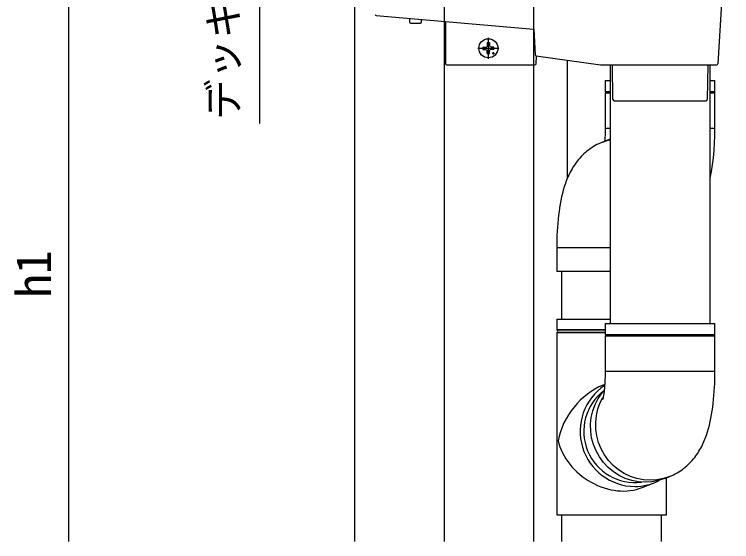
# Model space of a CAD drawing. Units: millimetres, scale not verified. Extents: x -875 to 875, y -1304 to 1297.
# Drawn here: x -146.7 to 154, y 16.8 to 238 of the extents above; entities that cross this region are included whole.
import ezdxf
from ezdxf.enums import TextEntityAlignment as Align

# ---------------------------------------------------------------- set-up
doc = ezdxf.new("R2010")
doc.units = ezdxf.units.MM
doc.header["$LTSCALE"] = 8
for name, color, linetype in [('0-4_YKK_12', 2, 'Continuous'), ('0-5_YKK_13', 4, 'Continuous'), ('0-7_YKK_D', 6, 'Continuous')]:
    doc.layers.add(name, color=color, linetype=linetype)
doc.styles.add('ＭＳ ゴシック', font='')
doc.styles.get('ＭＳ ゴシック').set_extended_font_data('MS Gothic')

msp = doc.modelspace()

# ---------------------------------------------------------------- linework, layer by layer
at = {"layer": '0-4_YKK_12'}
msp.add_line((33.5, 1025.8), (33.5, 16.8), dxfattribs=at)
for points in [[(-4, 16.8), (-4, 1008.8), (71, 1008.8)], [(71, 16.8), (71, 216.8), (71, 273.8)]]:
    msp.add_lwpolyline(points, dxfattribs=at)
at = {"layer": '0-5_YKK_13'}
for p, q in [((154, 311.8), (148.218, 217.269)), ((4.991, 237.575), (71.001, 231.8)), ((19, 236.349), (19, 234.849)), ((24, 234.849), (24, 235.912)), ((34, 235.037), (34, 217.3)), ((19.5, 234.349), (23.5, 234.349)), ((71, 231.8), (71.658, 221.047)), ((51.5, 226.045), (51.481, 224.937)), ((52, 219.4), (52, 228.2)), ((52.5, 226.045), (52.519, 224.937)), ((47.6, 223.8), (56.4, 223.8)), ((49.755, 224.3), (50.863, 224.319)), ((49.755, 223.3), (50.863, 223.281)), ((50.863, 224.319), (51.38, 224.42)), ((50.863, 223.281), (51.38, 223.18)), ((51.481, 224.937), (51.38, 224.42)), ((51.481, 222.663), (51.38, 223.18)), ((51.5, 221.555), (51.481, 222.663)), ((52.5, 221.555), (52.519, 222.663)), ((52.519, 224.937), (52.62, 224.42)), ((52.519, 222.663), (52.62, 223.18)), ((53.137, 224.319), (52.62, 224.42)), ((53.137, 223.281), (52.62, 223.18)), ((54.245, 224.3), (53.137, 224.319)), ((54.245, 223.3), (53.137, 223.281)), ((72.029, 217.269), (72.23, 220.562)), ((72.087, 220.582), (99, 216.8)), ((34.5, 216.8), (71.53, 216.8)), ((85, 218.768), (85, 168.96)), ((99, 216.8), (124, 216.8)), ((103, 216.8), (103, 108.395)), ((104.253, 202.291), (104, 216.8)), ((124, 216.8), (147.719, 216.8)), ((144, 216.8), (143.747, 202.291)), ((145, 108.395), (145, 216.8)), ((101, 210.302), (101, 205.552)), ((101, 210.302), (103, 210.302)), ((145, 210.302), (147, 210.302)), ((147, 205.552), (147, 210.302)), ((103, 205.552), (101, 205.552)), ((101, 205.052), (101, 190.302)), ((101, 205.052), (103, 205.052)), ((146.428, 205.552), (145, 205.552)), ((145, 205.052), (147, 205.052)), ((147, 205.552), (146.428, 205.552)), ((147, 190.302), (147, 205.052)), ((104.753, 201.8), (143.247, 201.8)), ((101, 190.302), (103, 190.302)), ((145, 190.302), (147, 190.302)), ((103, 185.664), (99.862, 184.426)), ((80.654, 140.12), (80.654, 130.12)), ((103, 140.12), (80.654, 140.12)), ((103, 130.12), (80.654, 130.12)), ((82.654, 130.12), (82.654, 110.12)), ((80.654, 110.12), (80.654, 105.791)), ((80.654, 110.12), (103, 110.12)), ((101, 108.395), (101, 103.645)), ((101, 108.395), (147, 108.395)), ((147, 103.645), (147, 108.395)), ((80.654, 105.791), (101, 105.791)), ((101, 105.599), (80.797, 105.599)), ((80.654, 104.449), (80.654, 28.12)), ((101, 104.449), (80.654, 104.449)), ((80.797, 104.641), (101, 104.641)), ((101.549, 103.645), (101, 103.645)), ((101, 103.145), (101, 88.395)), ((101, 103.145), (147, 103.145)), ((147, 103.645), (101.549, 103.645)), ((147, 88.395), (147, 103.145)), ((101, 88.395), (147, 88.395)), ((100.797, 82.766), (100.111, 82.489)), ((125.876, 43.278), (128.039, 44.149)), ((126.654, 28.12), (126.654, 43.591)), ((116.495, 39.497), (121.551, 41.535)), ((80.654, 28.12), (126.654, 28.12)), ((82.654, 28.12), (82.654, 16.8)), ((124.654, 16.8), (124.654, 28.12))]:
    msp.add_line(p, q, dxfattribs=at)
for points in [[(100.996, 190.302), (100.99, 188.887), (100.95, 187.481), (100.89, 186.106), (100.799, 184.796)], [(145, 169.353), (145.562, 172.056), (145.997, 174.894), (146.36, 177.827), (146.639, 180.855), (146.84, 183.959), (146.96, 187.117), (147, 190.302)], [(99.862, 184.426), (98.306, 183.735), (97.542, 183.365), (96.795, 182.965), (96.066, 182.536), (95.355, 182.081), (94.66, 181.604), (93.983, 181.107), (93.325, 180.59), (92.687, 180.054), (92.07, 179.498), (91.473, 178.925), (90.898, 178.337), (90.344, 177.735), (89.812, 177.119), (89.303, 176.492), (88.816, 175.854), (88.35, 175.208), (87.907, 174.554), (87.486, 173.893), (87.085, 173.228), (86.705, 172.558), (86.345, 171.884), (86.003, 171.208), (85.68, 170.53), (85.374, 169.85), (85.084, 169.167), (84.809, 168.483), (84.548, 167.796), (84.301, 167.107), (83.843, 165.718), (83.428, 164.314), (83.052, 162.889), (82.71, 161.439), (82.399, 159.963), (82.116, 158.456), (81.86, 156.918), (81.63, 155.348), (81.425, 153.747), (81.245, 152.117)], [(99.809, 184.405), (102.299, 185.225), (103, 185.397)], [(81.245, 152.117), (81.088, 150.459), (80.956, 148.776), (80.847, 147.071), (80.762, 145.349), (80.702, 143.614), (80.67, 141.869), (80.654, 140.12)], [(100.999, 88.393), (100.973, 86.276), (100.892, 84.207), (100.833, 83.207), (100.762, 82.237), (100.68, 81.306), (100.589, 80.422), (100.489, 79.593), (100.384, 78.829), (100.276, 78.142), (100.169, 77.543), (100.118, 77.282), (100.07, 77.051), (100.026, 76.852), (99.986, 76.681), (99.95, 76.539), (99.921, 76.432), (99.907, 76.381), (99.912, 76.395)], [(146.423, 76.435), (146.576, 78.087), (146.705, 79.765), (146.811, 81.463), (146.895, 83.18), (146.953, 84.911), (146.985, 86.65), (147, 88.395)], [(125.876, 43.278), (123.284, 42.418), (120.525, 41.879), (117.714, 41.698), (114.897, 41.879), (112.117, 42.418), (109.419, 43.307), (106.845, 44.532), (104.435, 46.074), (102.227, 47.908), (100.257, 50.006), (98.556, 52.333), (97.15, 54.855), (96.061, 57.53), (95.307, 60.317), (94.899, 63.172), (94.845, 66.049), (95.144, 68.904), (95.792, 71.691), (96.779, 74.366), (98.09, 76.888), (99.703, 79.215), (100.502, 80.169)], [(128.092, 44.17), (125.447, 43.289), (122.688, 42.75), (119.877, 42.57), (117.06, 42.75), (114.28, 43.289), (111.582, 44.179), (109.007, 45.404), (106.597, 46.945), (104.39, 48.78), (102.42, 50.877), (100.719, 53.205), (99.313, 55.726), (98.224, 58.402), (97.47, 61.189), (97.062, 64.043), (97.007, 66.921), (97.307, 69.775), (97.955, 72.562), (98.942, 75.238), (99.987, 77.308)], [(128.039, 44.149), (129.586, 44.849), (130.346, 45.224), (131.088, 45.628), (131.813, 46.062), (132.519, 46.52), (133.209, 47.001), (133.881, 47.501), (134.534, 48.021), (135.166, 48.561), (135.778, 49.12), (136.37, 49.695), (136.939, 50.285), (137.487, 50.89), (138.013, 51.508), (138.517, 52.137), (138.998, 52.775), (139.457, 53.423), (139.894, 54.077), (140.31, 54.738), (140.704, 55.403), (141.078, 56.073), (141.433, 56.745), (141.768, 57.42), (142.085, 58.097), (142.386, 58.775), (142.67, 59.456), (142.939, 60.138), (143.194, 60.822), (143.436, 61.508), (143.885, 62.89), (144.29, 64.288), (144.657, 65.706), (144.992, 67.149), (145.296, 68.619), (145.572, 70.12), (145.821, 71.651), (146.046, 73.215), (146.246, 74.81), (146.423, 76.435)]]:
    msp.add_lwpolyline(points, dxfattribs=at)
for centre, radius in [((52, 223.8), 4), ((54.121, 221.679), 0.3)]:
    msp.add_circle(centre, radius, dxfattribs=at)
for centre, radius, start, end in [((5.035, 238.073), 0.5, 183.5, 265), ((19.5, 234.849), 0.5, 180, 270), ((23.5, 234.849), 0.5, 270, 0), ((52, 223.8), 2.3, 77.44414, 102.55586), ((52, 223.8), 2.3, 167.44414, 192.55586), ((52, 223.8), 2.3, 347.44414, 12.55586), ((52, 223.8), 2.3, 257.44414, 282.55586), ((72.157, 221.077), 0.5, 183.5, 262), ((34.5, 217.3), 0.5, 180, 270), ((71.53, 217.3), 0.5, 270, 356.5), ((147.719, 217.3), 0.5, 270, 356.5), ((101, 205.302), 0.25, 270, 90), ((147, 205.302), 0.25, 90, 270), ((104.753, 202.3), 0.5, 181, 270), ((143.247, 202.3), 0.5, 270, 359), ((80.854, 105.791), 0.2, 180, 253.39845), ((80.654, 105.12), 0.5, 286.60155, 73.39845), ((80.854, 104.449), 0.2, 106.60155, 180), ((101, 103.395), 0.25, 270, 90), ((147, 103.395), 0.25, 90, 270), ((113.618, 63.101), 23.147, 124.04101, 269.4331), ((113.537, 63.105), 21.523, 127.48993, 277.14161), ((113.402, 61.756), 21.802, 269.96476, 298.08659)]:
    msp.add_arc(centre, radius, start, end, dxfattribs=at)
for major_axis, start_param, end_param in [((14.959, 22.156), 0.8627233, 2.0600292), ((20.302, -13.707), 3.8496657, 5.7939524)]:
    msp.add_ellipse((103.654, 59.12), major_axis=major_axis, ratio=0.788564, start_param=start_param, end_param=end_param, dxfattribs=at)
at = {"layer": '0-7_YKK_D'}
msp.add_line((-124, 246.8), (-124, 16.8), dxfattribs=at)
msp.add_lwpolyline([(-44, 391.8), (-44, 376.8), (-44, 192.25)], dxfattribs=at)

# ---------------------------------------------------------------- texts
at = {"layer": '0-7_YKK_D', "style": 'ＭＳ ゴシック'}
for s, height, p in [('デッキ材床面：15', 12.46, (-49.125, 193.801)), ('h1', 14.66, (-127, 119.13))]:
    msp.add_text(s, height=height, rotation=90, dxfattribs=at).set_placement(p, align=Align.BOTTOM_LEFT)

doc.saveas('drawing.dxf')
